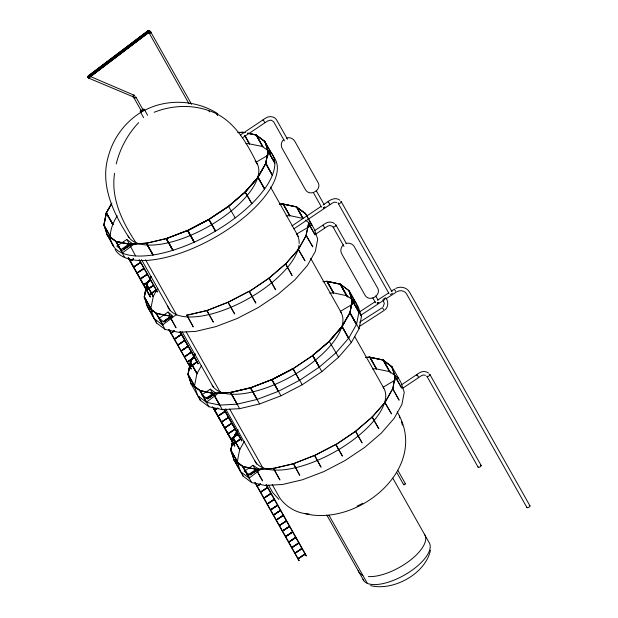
<?xml version="1.0" encoding="UTF-8"?>
<svg xmlns="http://www.w3.org/2000/svg" width="618" height="618" viewBox="0 0 618 618"><rect width="100%" height="100%" fill="white"/><g stroke="black" fill="none" stroke-linecap="round" stroke-linejoin="round"><path stroke-width="0.93" d="M89.224 75.72L89.139 75.195L147.285 31.248L148.397 32.885A1.499 1.298 -67 0 1 149.68 33.109L150.738 32.468L150.668 31.858A3.082 2.657 -67 0 0 148.019 31.433L89.201 75.999L134.129 95.211M150.406 32.816A2.163 1.869 -67 0 0 148.42 32.352L90.259 76.315L90.259 76.871L148.436 32.754A1.684 1.452 -67 0 1 149.88 33.001L149.965 33.102M147.208 31.842L147.208 31.317L148.189 32.337M114.577 173.318C110.637 198.532 122.503 222.264 135.937 242.704L122.24 253.063L124.774 257.559M111.703 203.214L106.18 213.063L112.986 224.519L106.427 212.886L104.033 225.176L107.323 234.855L115.937 241.406M165.13 329.448L162.604 324.96L153.975 318.463L150.73 308.784L153.341 296.408L146.79 284.774L144.388 297.073L147.455 306.822L156.501 322.951L165.13 329.448L178.556 332.314L195.86 331.364L215.86 326.644L237.196 318.494L258.417 307.463L278.077 294.299L294.832 279.908L307.548 265.261L315.342 251.364L317.698 239.158L314.454 229.479L305.338 213.364L296.447 206.991L303.005 218.617L296.601 206.86L283.314 203.994L279.498 204.21M144.288 297.142L146.543 284.952L151.155 276.725M191.256 384.149L187.965 374.446L190.305 362.248L194.917 354.021M201.437 365.701L196.848 373.882L194.492 386.088L197.737 395.767L206.366 402.256L219.792 405.122L237.088 404.172L257.096 399.452L278.432 391.302L299.653 380.271L319.313 367.107L336.068 352.716L348.776 338.069L356.578 324.172L358.934 311.966L355.69 302.287L347.061 295.79L333.635 292.924L329.788 293.141M268.042 151.232L274.771 162.905L268.042 151.232L265.632 163.531L257.915 177.266L245.23 191.881L228.506 206.25L208.938 219.351L187.779 230.344L166.512 238.486L146.296 243.337L153.032 254.933L146.559 243.175L129.286 244.149L115.721 241.422L107.099 234.933L104.056 225.068L110.591 236.81L103.839 225.253L106.25 213.171M265.755 163.523L268.22 151.271L274.771 162.905M268.235 151.155L265.632 163.531L272.19 175.164M234.052 459.985L230.753 450.275L233.102 438.085L237.714 429.858M230.846 450.283L233.349 438.154L230.823 450.391M244.234 441.538L239.645 449.711L237.289 461.916L240.533 471.596L249.162 478.093L262.859 467.733M306.119 235.412L308.66 223.168L306.057 235.535M314.933 234.871L308.405 223.121L315.149 234.685M349.881 312.708L352.167 300.425L358.896 312.098M352.337 300.464L350.004 312.546L342.102 326.567L329.471 341.097L312.693 355.559L329.386 341.345L312.631 355.443L319.305 367.1L312.693 355.559M352.407 300.58L350.066 312.662L342.04 326.451L329.201 341.198L338.602 357.212L321.847 371.603L302.187 384.767L280.966 395.798L259.622 403.948L239.622 408.66L222.318 409.618L208.899 406.752L200.271 400.255L191.194 384.033M338.602 357.212L351.31 342.565L359.112 328.668L361.468 316.462L358.216 306.783L349.1 290.669L352.229 300.541M378.826 428.568L372.152 416.903L385.053 402.395L392.801 388.622L395.219 376.3L391.797 366.806M395.134 376.292L392.863 388.498L384.937 402.527L372.337 417.05L355.42 431.279L335.945 444.581L355.613 431.418L371.997 417.034M401.708 387.818L394.964 376.262L391.704 366.605L383.005 360.124L391.735 366.69M430.476 550.167C425.601 573.767 393.38 591.356 370.568 585.617M147.493 306.845L144.411 296.957L150.97 308.591M187.563 230.529L194.122 242.163L187.563 230.529L208.969 219.436L228.629 206.273M166.574 238.594L187.779 230.344L194.315 242.094L187.756 230.46M195.759 388.328L187.965 374.446L190.553 362.078L197.103 373.712L190.305 362.248L195.149 354.114M186.837 315.188L206.675 310.653L227.942 302.31L234.67 313.983L228.142 302.241L249.1 291.341L255.682 303.059M228.142 302.241L249.1 291.341M256.146 469.263L242.704 466.567L234.075 460.07L230.954 450.205L233.349 437.915L239.838 449.672L233.102 438.085L237.945 429.95M237.528 461.723L230.753 450.275M239.622 408.66L230.676 392.36L250.63 387.671L257.111 399.437L250.375 387.841L271.688 379.722L292.87 368.645L299.452 380.364M230.746 392.476L250.437 387.957L271.711 379.614L278.262 391.248M278.432 391.287L271.905 379.537L250.699 387.787M256.2 469.17L262.596 480.935L255.922 469.278L273.465 468.444L293.233 463.794L314.5 455.451L321.036 467.193L314.701 455.373L335.659 444.473L342.442 456.099L335.852 444.381M314.701 455.373L293.411 463.755L273.28 468.483L256.107 469.417M314.763 455.489L335.728 444.589M385.856 298.911L396.292 292.105L394.454 289.417M133.797 97.088L88.814 78.177L88.25 77.204L89.255 76.215M147.215 31.317L147.223 31.835A2.402 2.078 -67 0 1 147.432 31.734M116.23 163.971C119.954 148.529 127.71 134.121 138.695 122.634M89.911 75.944L90.027 76.949A1.012 0.873 -67 0 0 89.695 76.362L89.363 75.442L90.205 76.802M272.376 175.11L265.879 163.353L257.984 177.374M305.987 235.419L312.793 246.876L306.234 235.249L298.378 249.394L285.655 263.886L298.494 249.263L306.242 235.481M359.112 328.668L349.819 312.6L356.308 324.35M392.546 388.552L399.104 400.186L392.608 388.428M151.387 276.818L146.543 284.952L153.341 296.408M239.653 449.719L233.349 437.915M153.086 296.578L157.667 288.405M106.311 213.048L111.773 203.33M111.479 204.118L106.18 213.063L103.863 225.137M146.667 284.944L151.325 276.702M190.429 362.241L195.087 353.998M233.225 438.077L237.884 429.834M146.559 243.175L166.397 238.633M186.721 315.342L206.752 310.53M186.798 315.219L193.21 326.86L186.914 315.064M230.421 392.53L237.157 404.126L230.676 392.36L213.473 393.45M273.287 468.235L279.954 479.962L273.473 468.197M359.622 322.171L382.279 307.702L384.35 310.329L359.243 326.543M166.25 238.648L172.808 250.282L166.25 238.648L187.656 230.537M166.319 238.764L172.986 250.244L166.427 238.61M206.69 310.414L213.341 322.132L206.868 310.375M250.375 387.841L259.622 403.948M293.249 463.546L299.722 475.312L293.426 463.508M383.114 306.852L384.319 303.446L382.882 299.73M245.3 191.997L258.023 177.505L245.076 192.013L251.905 203.538M265.701 163.646L257.799 177.397L264.628 188.884L258.069 177.258L245.354 191.904L228.575 206.366L245.145 192.128M298.154 249.286L304.983 260.781L298.278 249.154M342.078 326.582L351.31 342.565M348.475 338.224L341.924 326.59L349.819 312.839M384.713 402.426L391.542 413.913L384.836 402.287M385.176 309.765C388.398 306.706 388.591 301.453 385.902 297.984M283.886 139.359C281.082 141.607 280.464 145.972 282.48 148.938L305.192 189.247C309.657 197.853 323.222 189.432 317.513 181.592L294.794 141.283C293.218 138.393 289.487 136.98 286.373 137.999M343.43 244.828C340.626 247.076 340.008 251.441 342.024 254.407L364.744 294.716C369.201 303.322 382.774 294.902 377.057 287.061L354.346 246.752C352.762 243.863 349.031 242.449 345.918 243.469M285.439 263.901L268.861 278.139L249.386 291.449L269.046 278.285L285.501 264.017M238.185 132.376L244.96 132.538M116.06 241.429L129.286 244.149L135.566 255.883M256.091 135.095L265.045 141.592L256.091 135.095L262.65 146.729L271.565 153.094A91.866 38.532 -29.4 0 1 187.339 245.099A91.866 38.532 -29.4 0 1 117.181 215.821M256.431 135.11L264.852 141.692M129.347 244.257L146.373 243.214L152.932 254.848M244.72 135.636L249.363 143.863L262.936 146.605L256.37 134.994L247.694 133.388M249.363 143.863L244.998 135.535M122.549 252.947L115.999 241.321L107.354 234.948M228.575 206.366L235.18 217.907M283.16 204.125L289.834 215.782L283.16 204.125L296.671 206.968M283.5 204.133L296.787 206.999M156.416 313.326L147.71 306.837M296.447 206.991L305.408 213.48L311.92 225.091L305.454 220.116M169.587 316.122L176.037 327.803L169.641 316.037L156.261 313.457M289.718 215.759L283.438 204.017L279.413 204.458M162.634 324.944L176.3 314.593M275.419 289.772L269.015 278.007L275.69 289.672M285.593 263.77L292.113 275.558L285.555 263.925M323.175 281.762L327.2 281.321L333.481 293.056L327.076 281.29L340.487 284.187L349.17 290.784L352.36 300.348L361.468 316.462M327.27 281.437L340.487 284.187L347.903 297.289M230.499 392.407L213.403 393.334L199.846 390.615L191.217 384.126L188.158 374.369L190.367 362.364M200.116 390.506L191.48 384.141M200.031 390.754L213.349 393.427M340.217 284.288L346.768 295.922L340.217 284.288L349.1 290.669M213.133 393.442L219.684 405.076L213.133 393.442L230.56 392.515L250.514 387.826M213.403 393.334L199.846 390.615L208.899 406.752M206.397 402.248L220.062 391.897M312.631 355.443L319.46 366.968M365.972 357.598L369.997 357.158L376.393 368.923L369.719 357.258L383.16 359.993L389.719 371.627L398.479 378.123L383.106 387.223A73.982 31.031 -29.4 0 1 336.13 451.101A73.982 31.031 -29.4 0 1 254.94 460.982M370.058 357.274L383.284 360.016L390.7 373.125M249.463 477.977L242.913 466.343L233.983 459.869L240.541 471.503M242.974 466.459L256.261 469.286M383.345 360.132L391.766 366.713M389.719 371.627L376.393 368.923M355.644 431.264L362.102 442.936L355.613 431.418M89.069 75.311L88.698 75.69A2.302 0.966 -29.4 0 0 88.127 77.103L88.25 77.204M89.193 75.357L89.077 75.458A1.367 0.572 -29.4 0 0 88.737 76.3L88.791 76.346M89.734 75.751L89.911 76.562M90.066 76.161L148.15 32.213A2.426 2.093 -67 0 1 150.591 32.646M89.1 75.373L147.331 31.363M147.478 31.472L89.363 75.442A1.112 0.463 -29.4 0 0 88.977 76.215L89.023 76.246M89.989 75.141L94.569 71.68M102.194 65.902L106.01 63.021M112.878 57.822L118.216 53.781M125.083 48.59L129.656 45.122M138.053 38.772L141.105 36.462M92.113 74.809L93.642 73.65M102.797 66.729L106.605 63.839M115.002 57.489L116.524 56.331M126.443 48.83L129.494 46.52M137.884 40.17L139.413 39.011M90.9 76.215L148.258 32.661M88.907 75.512L89.494 75.35L90.259 76.562M89.71 75.767L148.15 31.642A2.897 2.503 -67 0 1 150.637 32.074L150.838 32.29M89.88 75.968L148.266 31.873A2.673 2.31 -67 0 1 150.56 32.267L150.738 32.468M90.259 76.315L90.027 76.771M90.236 76.586L148.444 32.569A1.908 1.653 -67 0 1 150.081 32.854L150.189 32.97M171.294 316.061L164.048 321.136L165.106 321.63L164.411 321.198L171.194 316.455L172.121 316.725L171.294 316.061L172.237 317.729M171.541 316.362L164.288 321.437L171.541 316.362L172.121 316.725M171.31 316.532L171.989 316.493M174.044 330.839L171.024 332.947L174.16 330.908M174.515 339.012L181.306 334.268L174.515 339.012L171.155 333.179L174.176 331.07M174.284 331.14L171.155 333.179M174.531 339.166L181.429 334.493L174.531 339.166L177.891 344.998L184.674 340.255L177.891 344.998M177.907 345.153L184.805 340.487L177.907 345.153L181.205 350.869L187.988 346.126L181.205 350.869M181.213 351.032L188.119 346.358L181.213 351.032L184.512 356.748L191.294 352.005L184.512 356.748M184.527 356.903L191.425 352.229L184.527 356.903L187.432 361.932L194.214 357.189L187.432 361.932M187.447 362.086L194.346 357.413L187.447 362.086L191.325 368.838M198.216 363.701L180.433 332.144M168.073 312.036L159.189 318.208L163.824 322.109L172.7 315.937L168.073 312.036L170.607 316.524L163.206 321.669M252.978 465.292L244.326 471.24L250.004 475.033L258.664 469.093L252.978 465.292L255.512 469.788L256.933 470.738M248.428 474.655L255.512 469.788M210.313 389.147L201.854 394.879L207.625 398.989L216.084 393.257L210.313 389.147L212.847 393.635L214.291 394.663M205.925 398.324L212.847 393.635M207.864 398.409L215.11 393.195L207.733 398.177L208.637 398.633L208.096 398.247M215.775 393.813L215.002 393.118L207.625 398.1L208.505 398.401M215.404 393.743L214.871 393.357L215.643 393.581M213.218 407.447L214.608 409.919L216.91 408.367M214.608 409.919L217.018 408.444M217.984 415.906L224.998 411.318L218.092 415.984L214.74 410.151L217.806 408.073M214.74 410.151L217.915 408.15M218.115 416.138L225.13 411.549L218.115 416.138L221.468 421.97L218.224 416.215M221.36 421.893L228.366 417.312M221.491 422.125L228.498 417.536L221.491 422.125L224.782 427.849L231.68 423.183L224.674 427.772M224.797 428.004L231.812 423.415L224.797 428.004L228.088 433.72L234.987 429.062L227.98 433.643M228.112 433.875L235.118 429.286L228.112 433.875L231.008 438.904L237.907 434.238L230.9 438.826M231.032 439.058L238.038 434.469L231.032 439.058L234.662 445.972L212.824 407.324M241.908 440.758L224.125 409.201M141.468 111.974C125.539 121.661 113.503 137.482 108.598 155.481C99.428 184.411 113.411 213.674 128.992 237.474M240.41 134.994L265.748 118.03C268.977 115.751 273.928 116.199 276.331 119.459L287.393 139.089A1.746 0.734 -29.4 0 1 287.47 139.266M242.349 137.899L267.617 120.989L270.908 120.101L273.519 121.545L284.434 140.919M126.814 239.452L116.794 246.157L122.503 250.46L132.522 243.755L126.814 239.452L129.347 243.94L130.777 245.022M120.865 249.618L129.347 243.94M123.554 249.178L130.491 244.535L131.116 245.014L131.225 244.62L130.599 244.149L123.191 249.108L124.187 249.649L123.662 249.255M130.831 244.458L123.422 249.417L130.699 244.226L131.356 244.852M128.32 257.636L130.174 260.927L133.256 258.865M130.174 260.927L133.364 258.942M133.782 267.223L140.618 262.503L133.681 267.146L136.926 272.901L143.963 268.343L137.026 272.986L130.305 261.159L133.388 259.096M130.305 261.159L133.488 259.174M133.55 266.914L140.587 262.356L133.658 266.991L130.406 261.236M228.691 206.389L208.938 219.351L215.52 231.07L208.745 219.452L187.826 230.576L208.807 219.568M137.057 273.133L144.094 268.575L137.057 273.133L140.34 278.857L147.269 274.214L140.232 278.78M150.583 280.093L143.546 284.651L140.363 279.012L147.401 274.446M140.363 279.012L147.3 274.369M143.546 284.651L150.715 280.317L143.778 284.96L150.607 280.24M146.466 289.834L153.503 285.277L146.566 289.912L143.677 284.883M146.597 290.066L153.635 285.501L146.597 290.066L150.359 296.748M157.505 291.796L139.529 260M291.905 225.949L320.742 206.644M323.144 205.037C327.463 201.901 334.153 195.813 339.8 200.155M324.504 207.254L323.616 207.833A1.746 0.734 -29.4 0 1 323.214 207.996M293.851 228.853L332.422 203.028L334.577 202.148L336.802 202.418M314.686 230.607L325.292 223.5C328.003 221.646 331.897 221.514 334.531 223.585M315.829 234.044L327.733 226.118L329.888 225.539L332.322 226.288M293.086 368.629L312.747 355.466L321.847 371.603M312.816 355.582L293.156 368.745L271.688 379.722M250.491 474.23L257.428 469.587L258.054 470.066L258.162 469.672L257.528 469.201L250.12 474.16L251.117 474.701L250.591 474.307M257.768 469.51L250.36 474.47L257.636 469.278L258.293 469.904M257.528 469.672L258.162 469.672M401.654 384.713L419.243 372.932C421.955 371.086 425.848 370.954 428.483 373.017M402.812 388.143L421.685 375.551L423.415 375.002L425.485 375.288M260.193 483.917L257.111 485.98L260.294 483.994M260.587 492.044L267.524 487.409L260.587 492.044L257.243 486.211L260.325 484.149M260.425 484.226L257.243 486.211M260.611 492.198L267.656 487.633L260.611 492.198L263.963 498.038L270.9 493.396L263.963 498.038M263.986 498.185L271.032 493.627L263.986 498.185L267.277 503.909L274.207 499.267L267.277 503.909M267.3 504.064L274.338 499.498L267.3 504.064L270.584 509.78L277.513 505.145L270.584 509.78M270.607 509.935L277.652 505.37L270.607 509.935L273.504 514.964L280.433 510.329L273.504 514.964M273.527 515.118L280.464 510.476L273.527 515.118L276.292 519.916L283.229 515.281L266.026 484.86M283.121 515.196L276.292 519.916M276.323 520.07L283.361 515.505L276.323 520.07L279.413 525.447L286.343 520.804L283.361 515.512M286.343 520.804L279.413 525.447M279.436 525.601L286.474 521.036L279.436 525.601L282.526 530.978L289.456 526.335L286.373 520.959M289.355 526.258L282.418 530.901L289.587 526.567L282.55 531.125L285.64 536.501L292.569 531.866L289.587 526.567M292.469 531.781L285.64 536.501M285.663 536.656L292.708 532.09L285.663 536.656L288.753 542.032L295.69 537.39L292.7 532.098M295.582 537.312L288.753 542.032M288.784 542.187L295.821 537.621L298.803 542.921L291.874 547.563L288.784 542.187L295.821 537.621M298.703 542.843L291.766 547.486L298.934 543.152L291.897 547.71L294.987 553.087L301.916 548.452L298.934 543.152M301.816 548.367L294.987 553.087M295.01 553.241L302.048 548.676L295.01 553.241L298.1 558.618L305.037 553.975L302.048 548.684M305.037 553.975L298.1 558.618M298.123 558.772L305.168 554.207L298.123 558.772L299.205 560.58M306.373 555.775L266.258 484.589M359.066 312.206L375.118 301.738M377.528 300.17L388.761 292.839M391.171 291.271L394.377 289.178M360.974 315.134L384.249 299.954M256.192 162.194L271.565 153.094M355.69 302.287L340.309 311.387A73.982 31.031 -29.4 0 1 293.341 375.265A73.982 31.031 -29.4 0 1 212.152 385.145M377.173 303.562A1.746 0.734 -29.4 0 0 377.583 303.399L377.683 303.345M292.932 368.761L271.943 379.769L292.87 368.645M144.682 110.298C167.354 98.37 196.3 99.985 217.814 113.704M115.149 249.533A91.866 38.532 -29.4 0 0 216.184 236.671A91.866 38.532 -29.4 0 0 274.098 157.59L264.79 141.576L271.372 153.295M107.068 234.84L113.843 246.466L107.262 234.74M154.199 318.355L147.424 306.729L156.076 313.311L162.758 324.975M349 290.97L352.214 300.649M355.489 302.488L348.907 290.769M391.897 366.505L401.012 382.612L404.257 392.291L401.901 404.496L394.106 418.401L381.391 433.04L364.635 447.44L344.975 460.595L323.755 471.634L302.418 479.784L282.418 484.497L265.114 485.454L251.688 482.588L243.059 476.092L233.983 459.869M147.076 31.387L147.632 31.116A3.275 2.827 -67 0 1 150.437 31.603M147.076 31.495L147.748 31.163A3.275 2.827 -67 0 1 150.56 31.657L191.626 104.349M147.123 31.657L147.887 31.271A3.206 2.773 -67 0 1 150.637 31.757M147.941 33.001L148.328 32.963A1.367 1.182 -67 0 1 149.494 33.163L149.749 33.187M395.675 288.436C400.379 285.925 406.953 287.378 409.579 292.183L529.927 505.763M397.243 291.557C400.588 289.827 404.883 290.738 406.659 294.075L526.953 507.563M268.027 151.34L264.983 141.476M206.852 310.615L227.942 302.31M352.36 300.348L358.703 312.167M144.195 297.142L146.605 285.068M187.965 374.446L194.709 386.003L187.988 374.33M154.168 112.275C171.34 105.439 190.885 104.38 208.436 110.483C233.38 118.308 246.682 142.549 257.459 164.442M265.879 163.353L272.244 175.041M106.427 212.886L112.8 224.566M146.79 284.774L153.156 296.462M190.553 362.078L197.042 373.836M88.714 76.47A2.495 1.043 -29.4 0 0 88.297 77.798L89.177 78.107A1.869 0.788 -29.4 0 1 89.17 77.551M238.03 132.507L243.021 132.213M238.1 132.623L242.866 132.345M279.344 204.342L283.384 204.11M323.26 281.514L327.076 281.29L333.635 292.924M323.106 281.646L327.146 281.406M366.057 357.351L369.873 357.127L376.547 368.791M365.902 357.482L369.943 357.243M286.026 215.836L289.873 215.628L303.291 218.494L296.601 206.86M372.584 368.977L376.432 368.761M258.069 177.258L264.512 189.023M342.194 326.443L348.629 338.216M147.965 32.607A1.491 1.282 -67 0 1 149.108 32.878L149.548 33.225M129.224 244.234L115.721 241.422L122.395 253.079M169.517 316.007L156.23 313.179L162.789 324.813M304.798 513.573C358.293 527.231 430.599 467.424 397.158 411.866M247.779 133.14L256.246 134.963L262.766 146.76M245.022 132.646L242.804 132.229M247.849 133.256L256.308 135.079M242.99 132.376L244.875 132.777M326.93 281.422L340.433 284.272M383.23 360.109L369.719 357.258M249.633 143.762L249.517 143.731A91.866 38.532 -29.4 0 0 245.987 143.615M129.007 244.249L146.443 243.33L153.032 254.933M156.199 313.341L162.905 324.844M89.347 75.242L88.922 75.396A1.63 0.688 -29.4 0 0 88.513 76.439L88.59 76.501M164.975 321.399L164.527 321.275M164.288 321.437L164.867 321.793M264.836 122.565L263.137 119.776L263.253 120.309M148.119 32.916L147.972 32.816A1.36 1.174 -67 0 1 149.131 33.017M208.637 398.633L207.996 398.17L215.002 393.581M296.632 207.13L305.207 213.581M156.3 313.295L147.617 306.636M200.062 390.599L191.387 383.933M242.859 466.435L234.176 459.769M88.428 76.709L88.328 76.632A1.885 0.788 -29.4 0 1 88.799 75.473M88.312 76.949L88.196 76.856A2.117 0.888 -29.4 0 1 88.722 75.558M88.258 77.466L88.119 77.358A2.433 1.02 -29.4 0 1 88.722 75.867M88.32 77.706L88.173 77.59A2.495 1.051 -29.4 0 1 88.598 76.261M89.038 78.216L88.93 78.123A2.101 0.881 -29.4 0 1 88.915 77.497M324.18 227.833C325.717 228.915 322.403 223.948 322.805 225.786M418.123 377.274C419.807 378.316 415.783 372.87 416.911 375.543M278.857 499.359L272.808 492.7L268.552 485.153M150.877 32.136L150.274 31.611A3.206 2.766 -67 0 0 147.532 31.132M150.305 31.904L150.089 31.665A3.067 2.65 -67 0 0 149.873 31.479M149.378 33.225L149.332 33.171A1.298 1.12 -67 0 0 148.335 32.932M329.201 204.133C331.24 206.203 327.741 200.41 328.065 202.356M208.436 110.483L209.641 111.881M148.753 32.445A1.669 1.445 -67 0 1 149.131 32.7L149.255 33.171M216.601 113.982L217.667 115.589M341.136 201.499L391.966 291.704M338.324 203.592L389 293.527M429.827 374.361L481.128 465.408M427.007 376.455L478.162 467.239M335.875 224.929L346.482 243.739M375.729 295.968L378.038 300.07M316.215 190.56L324.071 204.504M323.616 207.833L323.338 207.324L324.017 207.617L324.689 207.084A1.746 0.734 -29.4 0 0 324.921 206.806M377.583 303.399L377.204 302.727C378.031 303.237 377.837 301.831 378.347 302.92L378.656 302.65A1.746 0.734 -29.4 0 0 378.88 302.372M333.063 227.022L343.979 246.389M372.816 297.891L375.543 302.735M313.388 192.638L321.576 207.169M394.964 376.262L401.491 388.004M340.333 284.319L346.891 295.945M383.005 360.124L389.688 371.781M349.942 312.669L356.493 324.303M349.819 312.6L356.37 324.226M244.875 135.504L249.479 143.894M327.046 281.453L333.604 293.086M270.437 186.968L298.332 236.478M310.63 258.293L341.368 312.839M354.601 336.339L383.917 388.367M372.113 417.065L378.672 428.699M245.199 192.036L251.758 203.67M397.814 470.267L405.393 483.724M149.185 33.078L188.984 103.716M396.995 472.87L403.631 484.643M392.824 478.162L428.884 542.156A37.868 15.883 -29.4 0 1 404.079 575.288A37.868 15.883 -29.4 0 1 362.975 579.236M293.063 368.544L302.187 384.767M208.969 219.436L215.52 231.07M249.293 291.24L255.852 302.874M144.288 109.363L147.648 115.342M135.914 97.188L143.183 110.089M134.114 98.115L141.375 111.016M140.278 111.734L143.646 117.706M271.881 379.653L280.966 395.798M328.923 515.188L367.339 583.361M326.783 515.018L363.786 580.688M145.554 259.776L176.74 315.118M186.196 331.889L220.688 393.11M229.664 409.046L262.743 467.741M272.19 484.52L279.753 497.93A50.158 43.33 -67 0 0 289.008 507.146L292.654 509.425A50.158 43.33 -67 0 0 309.108 514.014M141.445 259.575L170.267 310.73M182.078 331.696L213.264 387.038M225.555 408.846L256.74 464.195M224.404 409.804L241.8 440.68M180.224 331.92L198.1 363.631M223.963 409.595L241.677 440.92M131.116 245.014L130.591 244.62M179.908 331.796L197.976 363.863M305.06 554.13L306.142 555.937M139.096 259.807L157.266 291.951M213.249 393.465L222.318 409.618M106.366 213.009L112.924 224.643M146.729 284.898L153.279 296.532M213.326 407.525L214.716 409.997M214.848 410.228L218.092 415.984M221.599 422.202L224.782 427.849M224.906 428.081L228.088 433.72M228.22 433.952L231.008 438.904M231.14 439.135L234.902 445.817M169.17 329.657L171.14 333.017M212.561 406.752L234.662 445.972M128.428 257.714L130.282 261.005M137.157 273.21L140.34 278.857M140.471 279.089L143.646 284.728M143.778 284.96L146.566 289.912M146.698 290.143L150.46 296.825M255.257 482.689L257.212 486.057M168.768 329.518L191.093 369M254.855 482.558L298.965 560.735M128.127 257.76L150.228 296.988M200 390.483L206.675 402.14M242.789 466.32L249.348 477.953M115.875 241.29L122.426 252.924M199.962 390.638L206.52 402.272M249.317 478.108L242.635 466.451L251.688 482.588M230.954 450.205L237.505 461.839M230.777 450.167L238.973 464.914M144.388 297.073L150.946 308.699M144.218 297.034L152.414 311.781M264.813 141.661L268.112 151.348M242.179 473.45L243.059 476.092M199.089 396.733L200.271 400.255M155.62 320.317L156.501 322.951M311.727 225.191L296.547 234.083A73.982 31.031 -29.4 0 1 299.151 243.523M401.538 421.692L402.395 425.238M399.522 416.061L399.637 417.892M424.396 534.184A37.868 15.883 -29.4 0 1 409.402 560.905A37.868 15.883 -29.4 0 1 368.382 576.571M362.851 575.389A37.868 15.883 -29.4 0 1 358.208 570.46M142.387 110.027A1.02 0.425 -29.4 0 1 143.098 110.406A1.02 0.425 -29.4 0 1 141.615 111.17A1.02 0.425 -29.4 0 1 141.924 110.267M142.24 109.479A2.333 0.981 -29.4 0 1 144.257 110.035A2.333 0.981 -29.4 0 1 140.974 111.974A2.333 0.981 -29.4 0 1 141.205 110.089M134.446 97.528A1.02 0.425 -29.4 0 0 134.176 98.208L134.299 98.262A1.02 0.425 -29.4 0 0 135.481 97.86A1.02 0.425 -29.4 0 0 135.852 97.096L135.728 97.041A1.02 0.425 -29.4 0 0 135.126 97.126M133.357 97.088A1.027 0.803 -58.4 0 1 132.932 95.991A1.027 0.803 -58.4 0 1 133.998 95.172A1.027 0.803 -58.4 0 1 134.593 96.138M88.683 78.077A2.287 0.958 -29.4 0 1 88.675 77.397M88.474 77.968A2.426 1.02 -29.4 0 1 88.706 76.864M147.455 31.201A3.067 2.65 -67 0 1 149.394 31.194M147.408 31.34A2.881 2.495 -67 0 1 148.992 31.24M405.029 483.577A1.004 0.417 -29.4 0 1 405.169 484.218A1.004 0.417 -29.4 0 1 403.817 484.79L403.701 484.736A1.004 0.417 -29.4 0 1 403.786 484.226M255.141 160.935A73.982 31.031 -29.4 0 1 210.877 225.106A73.982 31.031 -29.4 0 1 128.026 235.952M298.996 245.246A73.982 31.031 -29.4 0 1 236.006 305.006A73.982 31.031 -29.4 0 1 167.632 306.188M335.103 224.836A1.754 0.757 -35.3 0 1 335.875 225.539A1.754 0.757 -35.3 0 1 334.083 227.038A1.754 0.757 -35.3 0 1 332.994 226.597M340.958 201.391A1.754 0.757 -35.3 0 1 339.861 203.361A1.754 0.757 -35.3 0 1 338.378 202.882M392.36 293.195A1.746 0.734 -29.4 0 1 392.136 293.473L391.063 294.222A1.746 0.734 -29.4 0 1 390.267 294.492M385.3 297.814A1.746 0.734 -29.2 0 1 384.744 298.363L384.272 299.375L383.963 298.826A1.746 0.734 -29.2 0 1 383.554 298.981M529.155 505.624A1.746 0.734 -29.4 0 1 529.889 506.343A1.746 0.734 -29.4 0 1 527.973 507.648A1.746 0.734 -29.4 0 1 526.915 507.162M429.054 374.269A1.754 0.757 -35.3 0 1 429.827 374.971A1.754 0.757 -35.3 0 1 428.035 376.47A1.754 0.757 -35.3 0 1 426.945 376.03M480.333 465.284A1.746 0.734 -29.4 0 1 480.819 466.343L479.746 467.092A1.746 0.734 -29.4 0 1 478.108 466.837M362.681 503.284A37.868 15.883 -29.4 0 1 357.073 506.127M341.986 326.706L329.417 341.182L341.986 326.706M196.763 361.839L190.105 366.806L196.763 361.839M196.895 362.063L190.236 367.038L196.895 362.063M240.464 438.888L233.689 443.778L240.464 438.888M240.595 439.112L233.82 444.01L240.595 439.112M156.06 289.919L149.255 294.786L156.06 289.919M156.192 290.143L149.386 295.018L156.192 290.143"/></g></svg>
